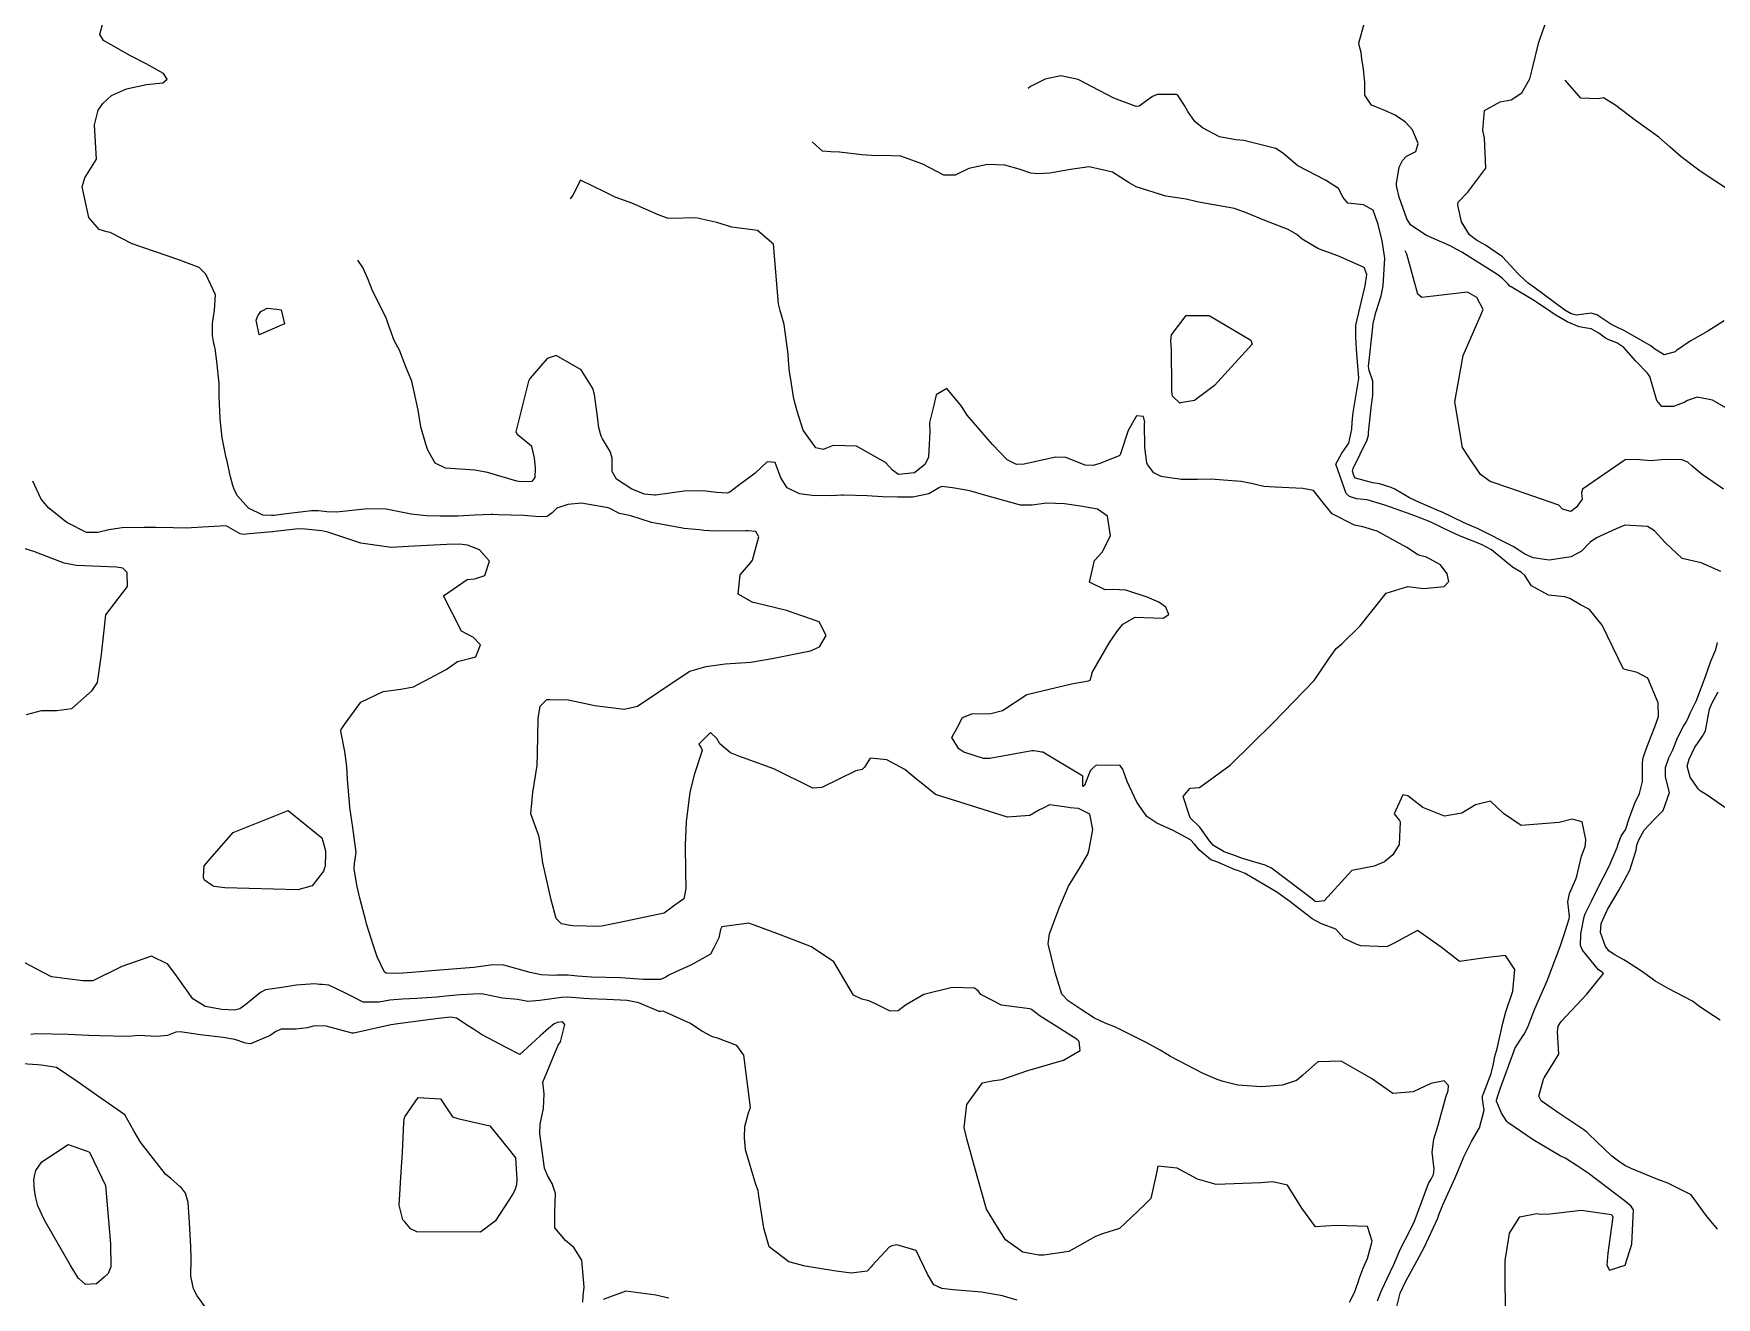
# Model space of a CAD drawing. Header units: feet. Extents: x 1313709 to 1317500, y 405869 to 411659.
# Drawn here: x 1315353 to 1315875, y 410313 to 410706 of the extents above; entities that cross this region are included whole.
import ezdxf

# ---------------------------------------------------------------- set-up
doc = ezdxf.new("R2010")
doc.units = ezdxf.units.FT
doc.layers.add('C-TOPO-MAJR', color=32, linetype='CONTINUOUS')

msp = doc.modelspace()

# ---------------------------------------------------------------- linework, layer by layer
at = {"layer": 'C-TOPO-MAJR'}
for points in [[(1315517.34, 410429.3), (1315516.74, 410429.42), (1315515.04, 410431.04), (1315513.55, 410436.86), (1315510.96, 410448.36), (1315509.94, 410455.75), (1315509.68, 410456.65), (1315507.21, 410463.56), (1315507.85, 410470.17), (1315509.15, 410478.47), (1315509.25, 410482.23), (1315509.44, 410493.09), (1315510.1, 410496.98), (1315512.19, 410499.05), (1315513.06, 410499.03), (1315514.41, 410498.91), (1315518.42, 410499.01), (1315527.11, 410497.1), (1315536.12, 410495.96), (1315540.32, 410496.98), (1315553.89, 410506.07), (1315556.57, 410507.75), (1315561.64, 410509.24), (1315567.52, 410510.07), (1315575.46, 410510.58), (1315582.15, 410511.74), (1315593.97, 410514.15), (1315596.79, 410515.34), (1315598.86, 410518.83), (1315596.66, 410523.1), (1315586.58, 410526.64), (1315576.72, 410529.01), (1315576.11, 410529.15), (1315571.58, 410531.71), (1315572.16, 410537.65), (1315575.53, 410541.52), (1315576, 410542.23), (1315577.98, 410549.46), (1315576.99, 410551.1), (1315574.66, 410551.39), (1315573.96, 410551.37), (1315564.59, 410551.2), (1315560.86, 410551.42), (1315559.56, 410551.64), (1315554.65, 410552.09), (1315554.28, 410552.12), (1315544.66, 410553.91), (1315538.25, 410555.99), (1315535.74, 410556.48), (1315534.71, 410556.76), (1315531.49, 410558.36), (1315531.22, 410558.46), (1315522.88, 410559.9), (1315518.73, 410559.51), (1315515.29, 410558.4), (1315513.83, 410556.96), (1315512.28, 410555.76), (1315510.01, 410555.65), (1315504.98, 410556.08), (1315497.07, 410556.28), (1315495.48, 410556.37), (1315494.98, 410556.4), (1315489.8, 410556.17), (1315484.54, 410555.92), (1315478.98, 410555.85), (1315474.83, 410555.96), (1315470.08, 410556.53), (1315462.34, 410558.05), (1315456.55, 410558.17), (1315446.85, 410557.13), (1315443.94, 410557.2), (1315441.27, 410557.56), (1315439.1, 410557.58), (1315431.41, 410556.65), (1315429.73, 410556.4), (1315427.58, 410556.13), (1315426.74, 410556.07), (1315424.03, 410556.21), (1315419.63, 410558.41), (1315416.19, 410562.25), (1315415.2, 410563.96), (1315414.67, 410565.37), (1315413.98, 410568.12), (1315412.86, 410573.34), (1315412.7, 410574.04), (1315411.37, 410580.22), (1315410.74, 410586.14), (1315410.49, 410593.18), (1315410.46, 410596.35), (1315410.43, 410597.02), (1315409.76, 410603.91), (1315409.28, 410607.9), (1315409.05, 410608.78), (1315408.84, 410609.47), (1315408.45, 410611.96), (1315408.44, 410615.64), (1315409.01, 410619.86), (1315409.29, 410624.6), (1315406.3, 410631.03), (1315404.24, 410633.02), (1315397.68, 410635.53), (1315383.45, 410640.43), (1315376.64, 410643.91), (1315375.64, 410644.11), (1315373.24, 410644.85), (1315370.02, 410648.57), (1315368, 410658.14), (1315368.82, 410660.86), (1315372.42, 410666.64), (1315371.82, 410677.36), (1315372.92, 410681.86), (1315374.4, 410683.91), (1315377.07, 410686.4), (1315381.73, 410688.54), (1315387.91, 410689.9), (1315393.01, 410690.38), (1315394.32, 410691.49), (1315393.24, 410693.27), (1315387.83, 410696.31), (1315383.01, 410698.74), (1315376.99, 410702.21), (1315374.57, 410703.56), (1315373.47, 410705.41), (1315375.81, 410714.25)], [(1315886.02, 410584.95), (1315873.97, 410591.94), (1315869.17, 410592.87), (1315866.17, 410591.76), (1315865.35, 410591.32), (1315861.88, 410589.96), (1315858.17, 410589.93), (1315856.63, 410591.81), (1315854.54, 410599.24), (1315853.72, 410600.31), (1315850.14, 410604.03), (1315846.46, 410608.25), (1315844.26, 410609.73), (1315841.81, 410610.64), (1315840.69, 410611.12), (1315838.63, 410612.64), (1315836.29, 410614.07), (1315834.27, 410614.39), (1315832.6, 410614.69), (1315828.8, 410616.2), (1315824.77, 410618.58), (1315822.71, 410619.99), (1315818.16, 410622.99), (1315811.41, 410627.07), (1315811.08, 410627.31), (1315810.39, 410628.01), (1315808.79, 410629.69), (1315807.04, 410631.01), (1315796.1, 410637.81), (1315792.48, 410639.81), (1315789.89, 410640.96), (1315785.14, 410643.04), (1315780.3, 410646.16), (1315779.05, 410648.18), (1315776.7, 410654.93), (1315776, 410657.95), (1315775.91, 410658.52), (1315775.84, 410659.18), (1315776.67, 410664.18), (1315777.72, 410666.28), (1315778.92, 410667.64), (1315781.83, 410669.05), (1315782.6, 410671.51), (1315780.83, 410675.82), (1315778.69, 410678.18), (1315775.49, 410680.32), (1315772.2, 410681.82), (1315768.14, 410683.45), (1315765.99, 410686.52), (1315766.07, 410690.51), (1315765.67, 410694.62), (1315765.09, 410697.82), (1315764.9, 410699.79), (1315764.36, 410701.68), (1315764.21, 410702.71), (1315767.69, 410715.55)], [(1315877.53, 410616.52), (1315872.46, 410613.32), (1315866.97, 410610.21), (1315862.8, 410607.27), (1315862.36, 410606.9), (1315858.91, 410605.95), (1315856.08, 410607.72), (1315854.78, 410608.74), (1315846.59, 410613.42), (1315844.25, 410614.55), (1315842.43, 410615.49), (1315838.07, 410618.35), (1315836.26, 410618.9), (1315831.7, 410618.3), (1315830.12, 410618.65), (1315828.12, 410619.85), (1315818.46, 410626.93), (1315816.7, 410628.24), (1315815.78, 410628.98), (1315813.67, 410631.14), (1315808.72, 410636.35), (1315803.48, 410640), (1315800.69, 410641.57), (1315798.54, 410643.21), (1315795.99, 410647.22), (1315794.87, 410652.4), (1315795.05, 410653.32), (1315797.97, 410656.41), (1315803.59, 410663.85), (1315803.17, 410673.28), (1315802.62, 410675.59), (1315803.15, 410681.76), (1315808.02, 410684.43), (1315811.46, 410685.11), (1315814.8, 410687.27), (1315817.22, 410691.65), (1315818.04, 410694.95), (1315820.03, 410703.03), (1315822.33, 410709.38)], [(1315876.48, 410538.69), (1315870.44, 410541.37), (1315864.55, 410542.76), (1315859.22, 410547.71), (1315855.96, 410551.36), (1315853.74, 410552.68), (1315846.74, 410553.1), (1315844.06, 410551.98), (1315837.96, 410549.17), (1315836.01, 410547.84), (1315833.28, 410545.07), (1315830.08, 410543.28), (1315823.26, 410542.29), (1315818.3, 410542.99), (1315815.72, 410544.09), (1315814.77, 410544.7), (1315812.12, 410546.44), (1315801.17, 410551.98), (1315798.48, 410553.14), (1315796.62, 410553.96), (1315789.99, 410557.09), (1315789.17, 410557.47), (1315783.05, 410560.18), (1315779.86, 410561.61), (1315778.11, 410562.6), (1315775.38, 410564.25), (1315774.25, 410564.8), (1315770.54, 410565.91), (1315768.5, 410566.25), (1315763.15, 410567.73), (1315762.74, 410568.19), (1315762.17, 410569.88), (1315762.4, 410570.66), (1315766.75, 410579.6), (1315767.14, 410581.07), (1315767.21, 410581.81), (1315767.99, 410589.64), (1315768.54, 410593.33), (1315768.48, 410597.78), (1315767.39, 410601.09), (1315767.14, 410602.37), (1315768.48, 410614.58), (1315768.64, 410615.84), (1315769.53, 410619.44), (1315771.08, 410624.3), (1315771.74, 410627.37), (1315772.25, 410635.93), (1315771.46, 410641.32), (1315770.22, 410646.44), (1315768.6, 410650.88), (1315765.6, 410652.48), (1315760.77, 410653.01), (1315759.36, 410654.79), (1315757.86, 410657.58), (1315753.84, 410660.22), (1315745.23, 410664.64), (1315740.52, 410668.66), (1315738.45, 410669.99), (1315728.51, 410672.5), (1315726, 410672.69), (1315720.96, 410673.6), (1315715.69, 410676.4), (1315713.31, 410678.41), (1315711.08, 410681.49), (1315710.06, 410683.36), (1315708.14, 410686.31), (1315707.6, 410686.72), (1315701.64, 410686.72), (1315700.11, 410686.12), (1315695.97, 410683.15), (1315695.07, 410682.99), (1315688.16, 410685.66), (1315679.25, 410690.3), (1315677.04, 410691.38), (1315671.72, 410692.51), (1315666.88, 410691.52), (1315662.27, 410689.21), (1315661.57, 410688.63)], [(1315879.17, 410656.95), (1315870.09, 410663.01), (1315864.2, 410667.42), (1315860.82, 410670.41), (1315857.26, 410673.53), (1315850.02, 410678.64), (1315843.95, 410683.32), (1315840.14, 410685.69), (1315838.43, 410685.43), (1315833.11, 410685.65), (1315828.2, 410691.25)], [(1315875.46, 410334.67), (1315871.96, 410338.9), (1315867.27, 410345.23), (1315860.05, 410348.92), (1315857.02, 410350.04), (1315848.74, 410353.4), (1315846.78, 410354.38), (1315844.74, 410355.72), (1315842.7, 410357.29), (1315835.47, 410364.25), (1315835.07, 410364.62), (1315834.01, 410365.45), (1315826.25, 410370.6), (1315820.8, 410374.41), (1315820.09, 410375.92), (1315821.46, 410381.15), (1315821.73, 410381.57), (1315826.27, 410388.91), (1315825.79, 410395.84), (1315825.99, 410397.66), (1315826.92, 410399.03), (1315834.92, 410407.57), (1315840.12, 410413.92), (1315839.65, 410414.42), (1315838.58, 410415.14), (1315833.61, 410421.25), (1315833.02, 410422.7), (1315833.08, 410426.29), (1315834.13, 410431.57), (1315834.46, 410432.49), (1315836.5, 410436.66), (1315839.54, 410442.68), (1315840.03, 410443.63), (1315841.85, 410447.3), (1315844.3, 410453.06), (1315844.69, 410454.19), (1315845.58, 410456.59), (1315845.94, 410457.13), (1315846.89, 410458.5), (1315848.21, 410462.33), (1315849.87, 410466.82), (1315851.25, 410469.83), (1315852.23, 410473.5), (1315852.22, 410479.06), (1315852.36, 410480.5), (1315852.66, 410481.48), (1315853.73, 410484.7), (1315856.08, 410490.52), (1315857.19, 410493.71), (1315857.05, 410497.92), (1315853.82, 410505.59), (1315850.51, 410507.41), (1315846.28, 410508.43), (1315839.74, 410522.1), (1315835.76, 410526.92), (1315833.02, 410528.39), (1315829.69, 410530.39), (1315828.06, 410530.89), (1315823.01, 410531.33), (1315817.74, 410534.32), (1315815.72, 410537.51), (1315814.71, 410538.42), (1315811.84, 410540.03), (1315805.3, 410545.42), (1315802.27, 410547.13), (1315795.44, 410549.81), (1315790.77, 410551.94), (1315788.9, 410552.87), (1315786.5, 410554.02), (1315784.29, 410554.98), (1315780.42, 410556.44), (1315775.73, 410558.07), (1315772.21, 410559.33), (1315766.81, 410560.93), (1315763.47, 410561.28), (1315761.24, 410561.96), (1315760.27, 410562.95), (1315757.02, 410572.08), (1315758.95, 410575.46), (1315761.09, 410578.52), (1315761.98, 410582.86), (1315762.14, 410585.08), (1315762.42, 410588.07), (1315764.13, 410598.66), (1315764.1, 410600.15), (1315763.92, 410601.25), (1315763.43, 410607.74), (1315763.22, 410611.46), (1315763.21, 410615.13), (1315765.97, 410626.56), (1315766.19, 410627.34), (1315766.69, 410630.9), (1315765.86, 410633.04), (1315757.65, 410636.69), (1315751.64, 410638.83), (1315746.63, 410641.86), (1315744.9, 410643.31), (1315742.24, 410644.83), (1315734.98, 410647.69), (1315729.53, 410649.92), (1315725.56, 410651.39), (1315715.06, 410653.25), (1315714.04, 410653.47), (1315710.61, 410654.23), (1315704.32, 410655.16), (1315695.11, 410658.1), (1315692.94, 410659.33), (1315687.73, 410662.69), (1315680.47, 410664.32), (1315674.7, 410663.45), (1315668.24, 410662.29), (1315664.55, 410662.11), (1315662.35, 410662.38), (1315658.73, 410663.63), (1315654.34, 410664.83), (1315648.9, 410664.99), (1315643.14, 410663.78), (1315638.9, 410661.77), (1315635.42, 410661.68), (1315628.86, 410665.14), (1315622.02, 410667.58), (1315616.15, 410667.85), (1315614.35, 410667.77), (1315609.95, 410668.03), (1315602.95, 410668.83), (1315600.32, 410668.92), (1315597.7, 410669.2), (1315594.49, 410672.07)], [(1315711.77, 410471.41), (1315711.81, 410471.45), (1315714.72, 410471.65), (1315724.21, 410478.65), (1315737.57, 410491.76), (1315750.36, 410504.9), (1315755.08, 410511.88), (1315757.15, 410514.86), (1315758.88, 410516.27), (1315764.54, 410521.83), (1315772.7, 410531.95), (1315779.39, 410534.05), (1315784.31, 410533.48), (1315790.62, 410534.07), (1315792.12, 410535.61), (1315791.59, 410537.96), (1315789.56, 410540.84), (1315785.13, 410543.18), (1315783.14, 410543.65), (1315782.37, 410543.97), (1315779.07, 410546.17), (1315769.9, 410551.19), (1315765.4, 410552.55), (1315762.88, 410553.14), (1315755.93, 410556.67), (1315753.2, 410559.96), (1315750.07, 410563.88), (1315746.8, 410564.45), (1315738.24, 410564.91), (1315734.7, 410565.13), (1315732.07, 410565.73), (1315731.33, 410565.97), (1315727.62, 410566.61), (1315722.14, 410567.07), (1315718.3, 410567.42), (1315714.12, 410567.29), (1315709.06, 410567.31), (1315708.47, 410567.38), (1315704.78, 410567.86), (1315702.79, 410568.18), (1315700.6, 410569.31), (1315698.59, 410571.96), (1315698.42, 410572.42), (1315697.8, 410577.16), (1315697.7, 410584.78), (1315697.71, 410585.09), (1315697.3, 410586.8), (1315695.17, 410587.04), (1315692.59, 410582.47), (1315690.14, 410574.88), (1315689.82, 410574.62), (1315683.79, 410572.27), (1315681.72, 410571.6), (1315679.29, 410571.73), (1315673.22, 410574.13), (1315670, 410574.24), (1315660.36, 410572.05), (1315657.91, 410571.98), (1315655.06, 410573.39), (1315650.52, 410578.14), (1315642.62, 410587.24), (1315640.85, 410589.99), (1315636.34, 410595.52), (1315633.05, 410593.5), (1315632.75, 410592.6), (1315632.23, 410590.31), (1315630.95, 410584.92), (1315631.04, 410582.08), (1315630.57, 410574.3), (1315630.41, 410573.67), (1315629.48, 410571.96), (1315626.23, 410569.34), (1315621.26, 410568.81), (1315619.5, 410570.14), (1315617.31, 410572.58), (1315608.29, 410577.66), (1315601.02, 410577.85), (1315597.9, 410576.59), (1315595.61, 410577.05), (1315591.71, 410582.58), (1315589.85, 410588.44), (1315589.21, 410590.75), (1315588.73, 410592.94), (1315587.86, 410598.28), (1315587.48, 410600.73), (1315587.22, 410604.25), (1315587.09, 410606.2), (1315585.84, 410615.4), (1315584.62, 410619.71), (1315584.03, 410621.82), (1315582.55, 410640.3), (1315577.52, 410644.57), (1315569.59, 410645.6), (1315564.91, 410647.03), (1315558.44, 410648.53), (1315550.7, 410648.25), (1315549.59, 410648.38), (1315547, 410649.32), (1315538.57, 410653.06), (1315533.37, 410654.91), (1315530.24, 410656.46), (1315522.66, 410660.16), (1315520.21, 410655.52), (1315519.37, 410654.35)], [(1315787.22, 410624.13), (1315783.7, 410623.72), (1315782.5, 410624.75), (1315779.09, 410637.18), (1315778.58, 410638.19)], [(1315507.44, 410577.52), (1315508.27, 410573.95), (1315508.5, 410570.75), (1315508.46, 410567.88), (1315507.52, 410566.65), (1315504.06, 410566.54), (1315502.87, 410566.77), (1315493.73, 410569.43), (1315489.78, 410570.14), (1315480.69, 410570.83), (1315477.53, 410572.31), (1315475.23, 410576.42), (1315474.61, 410578.29), (1315473.1, 410583.61), (1315472.19, 410588.82), (1315470.29, 410597.82), (1315469.15, 410600.43), (1315468.37, 410602.25), (1315466.41, 410607.45), (1315464.78, 410610.44), (1315463, 410615.25), (1315462.44, 410617.12), (1315458, 410626.12), (1315456.67, 410629.29), (1315455.11, 410633.04), (1315453.56, 410635.33)], [(1315802.2, 410618.76), (1315802.76, 410620.06), (1315800.77, 410623.75), (1315797.92, 410625.37), (1315787.22, 410624.13)], [(1315429.75, 410619.97), (1315430.76, 410615.62), (1315422.88, 410612.21), (1315421.92, 410616.7), (1315422.49, 410618.11), (1315423.38, 410619.36), (1315424.01, 410619.71)], [(1315424.01, 410619.71), (1315425.39, 410620.46), (1315428.33, 410620.13)], [(1315428.33, 410620.13), (1315429.75, 410619.97)], [(1315706.01, 410612.19), (1315710.56, 410618.18), (1315710.82, 410618.18)], [(1315710.82, 410618.18), (1315717.73, 410618.22), (1315730.67, 410610.48), (1315731.07, 410609.29), (1315719.38, 410596.45), (1315713.22, 410591.82), (1315708.87, 410591.04)], [(1315798.1, 410574.52), (1315796.33, 410577.17), (1315794.01, 410591.33), (1315796.59, 410605.76), (1315802.2, 410618.76)], [(1315708.87, 410591.04), (1315708.63, 410591), (1315706.34, 410593.13), (1315706.1, 410594.59), (1315706.1, 410595.15), (1315706.1, 410595.94), (1315706.07, 410607.58), (1315705.87, 410610.33), (1315706.01, 410612.19)], [(1315510.3, 410602.56), (1315506.95, 410598.68), (1315506.51, 410597.81), (1315502.5, 410582.08), (1315502.92, 410581.39), (1315507.4, 410577.72), (1315507.44, 410577.52)], [(1315639.59, 410490.37), (1315641.17, 410493.38), (1315644.08, 410494.58), (1315649.92, 410494.64), (1315653.62, 410495.59), (1315661.13, 410500.6), (1315674.96, 410503.82), (1315680.27, 410504.76), (1315680.79, 410505.05), (1315681.28, 410506.69), (1315681.45, 410507.35), (1315686.77, 410516.66), (1315689.03, 410519.95), (1315690.97, 410522.42), (1315694.75, 410524.58), (1315700.45, 410524.3), (1315703.45, 410524.2), (1315705.26, 410525.38), (1315704.25, 410527.68), (1315702.06, 410529.23), (1315698.46, 410530.73), (1315691.84, 410532.92), (1315687.91, 410533.12), (1315685.48, 410532.99), (1315680.61, 410535.43), (1315682.19, 410542.1), (1315684.47, 410544.75), (1315687.07, 410549.83), (1315686.17, 410555.92), (1315683.06, 410558.04), (1315677.79, 410559.03), (1315672.8, 410559.7), (1315667.29, 410559.98), (1315662.84, 410559.29), (1315659.19, 410559.3), (1315647.72, 410562.52), (1315643.47, 410563.78), (1315638.08, 410564.72), (1315634.72, 410565.07), (1315634.05, 410564.79), (1315630.72, 410562.87), (1315625.8, 410561.84), (1315625.09, 410561.82), (1315621.14, 410561.8), (1315616.31, 410561.9), (1315611.62, 410562.18), (1315604.27, 410562.4), (1315603.66, 410562.39), (1315600.53, 410562.23), (1315594.48, 410562.28), (1315590.56, 410562.85), (1315586.73, 410564.64), (1315584.76, 410567.8), (1315583.03, 410572.52), (1315580.51, 410572.75), (1315576.82, 410569.22), (1315571.62, 410565.39), (1315568.99, 410563.36), (1315568.18, 410563.08), (1315564.79, 410563.25), (1315560.7, 410563.75), (1315554.75, 410563.7), (1315545.89, 410562.4), (1315545.58, 410562.37), (1315542.48, 410562.72), (1315538.55, 410564.32), (1315533.84, 410567.34), (1315532.43, 410569.72), (1315532.41, 410573.97), (1315531.84, 410576.01), (1315529.4, 410579.93), (1315529.05, 410580.68), (1315528.36, 410583.33), (1315527.95, 410585.95), (1315526.94, 410593.64), (1315526.43, 410595.47), (1315522.87, 410601.28), (1315515.03, 410605.79), (1315512.29, 410604.87), (1315510.3, 410602.56)], [(1315877.38, 410564.28), (1315870.72, 410568.85), (1315867.66, 410571.42), (1315866.28, 410572.63), (1315864.41, 410573.41), (1315859.19, 410573.46), (1315854.8, 410573.05), (1315850.26, 410573.48), (1315846.87, 410573.38), (1315833.55, 410564.25), (1315833.32, 410563.2), (1315833.44, 410561.12), (1315831.76, 410558.67), (1315829.93, 410557.39), (1315827.34, 410558.04), (1315826.26, 410559.33), (1315810.71, 410564.67), (1315804.96, 410566.61), (1315801.92, 410568.81), (1315798.1, 410574.52)], [(1315552.43, 410414.56), (1315549.79, 410413.38), (1315549.09, 410412.84), (1315547.49, 410412.1), (1315542.18, 410412.13), (1315535.03, 410412.61), (1315525.99, 410412.81), (1315521.71, 410413.11), (1315518.74, 410413.47), (1315515.26, 410413.43), (1315514.44, 410413.37), (1315510.45, 410413.5), (1315506.95, 410414.32), (1315498.86, 410416.5), (1315495.45, 410416.62), (1315490.25, 410415.95), (1315489.52, 410415.87), (1315485.5, 410415.49), (1315481.61, 410415.19), (1315477.6, 410414.89), (1315470.3, 410414.24), (1315466.03, 410414), (1315462.3, 410414.04), (1315461.74, 410414.38), (1315459.54, 410419.11), (1315458.32, 410422.88), (1315456.22, 410429.36), (1315455.88, 410430.72), (1315455.59, 410431.9), (1315454.15, 410437.31), (1315453.19, 410441.43), (1315452.35, 410446.42), (1315452.53, 410448.14), (1315452.99, 410451.56), (1315452.01, 410459.32), (1315451.04, 410465.5), (1315451.01, 410465.82), (1315450.33, 410474.21), (1315450.07, 410478.22), (1315449.48, 410482.83), (1315448.28, 410489.15), (1315448.38, 410489.69), (1315449.38, 410491.19), (1315454.44, 410498.16), (1315461.35, 410501.45), (1315466.91, 410502.19), (1315470.81, 410502.98), (1315480.92, 410508.3), (1315484.46, 410510.81), (1315488.14, 410511.7), (1315490.11, 410512.27), (1315491.6, 410515.97), (1315489.37, 410518.26), (1315485.66, 410520.18), (1315480.06, 410531.16), (1315487.47, 410536.24), (1315489.84, 410536.48), (1315492.98, 410537.44), (1315494.4, 410541.94), (1315491.23, 410545.49), (1315487.54, 410546.86), (1315485.04, 410547.16), (1315481.18, 410547.11), (1315469.16, 410546.45), (1315463.85, 410546.22), (1315454.42, 410547.53), (1315444.17, 410550.96), (1315442.35, 410551.39), (1315436.09, 410551.95), (1315434.14, 410551.87), (1315427.8, 410551.14), (1315427.17, 410551.07), (1315426.92, 410551.05), (1315423.42, 410550.71), (1315419.8, 410550.41), (1315418.13, 410550.24), (1315416.99, 410550.43), (1315412.63, 410552.93), (1315405.27, 410552.45), (1315400.23, 410552.12), (1315396.18, 410552.32), (1315390.81, 410552.42), (1315387.17, 410552.4), (1315380.38, 410552.28), (1315376.21, 410551.63), (1315372.79, 410550.81), (1315369.29, 410550.78), (1315363.2, 410553.91), (1315357.62, 410558.36), (1315355.28, 410561.13), (1315352.6, 410566.77)], [(1315350.71, 410494.39), (1315355.34, 410495.59), (1315360.09, 410495.62), (1315364.73, 410496.23), (1315371.05, 410501.77), (1315372.71, 410504.23), (1315374, 410512.98), (1315375.3, 410525.27), (1315382, 410534.1), (1315381.97, 410538.37), (1315380.62, 410539.71), (1315378.6, 410540.02), (1315366.25, 410540.55), (1315362.39, 410541.31), (1315353, 410544.88), (1315349.2, 410546.1)], [(1315876.34, 410399.5), (1315872.14, 410402.13), (1315869.58, 410403.93), (1315869.1, 410404.33), (1315867.73, 410405.34), (1315860.17, 410409.36), (1315856.57, 410411.36), (1315856.15, 410411.63), (1315855.22, 410412.31), (1315851.93, 410414.72), (1315846.89, 410417.92), (1315846.4, 410418.21), (1315843.62, 410419.8), (1315841.84, 410420.92), (1315840.68, 410422.34), (1315839.19, 410426.69), (1315839.35, 410429.48), (1315841.39, 410433.83), (1315844.98, 410439.96), (1315848.25, 410446.02), (1315850.2, 410452.26), (1315850.48, 410453.81), (1315851.07, 410455.48), (1315852.72, 410458.42), (1315855.73, 410461.63), (1315858.63, 410464.6), (1315860.63, 410470.09), (1315859.3, 410474.99), (1315859.31, 410477.92), (1315860.37, 410480.86), (1315861.59, 410483.36), (1315863.1, 410487.08), (1315864.96, 410490.77), (1315865.51, 410491.63), (1315866.14, 410492.84), (1315867.14, 410495.01), (1315868.95, 410498.73), (1315871.83, 410506.43), (1315873.46, 410510.88), (1315874.97, 410514.47), (1315875.46, 410516.69)], [(1315877.79, 410465.47), (1315872.57, 410469.12), (1315870.16, 410470.69), (1315869.48, 410471.31), (1315867, 410474.91), (1315866.12, 410478.34), (1315866.69, 410480.47), (1315868.3, 410483.98), (1315870.88, 410487.63), (1315871.72, 410489.24), (1315872.99, 410495.95), (1315873.7, 410497.73), (1315875.66, 410501.39)], [(1315573.21, 410480.87), (1315572.27, 410481.17), (1315569.2, 410482.41), (1315565.82, 410485.27), (1315564.94, 410486.91), (1315562.97, 410488.72), (1315559.35, 410485.11), (1315560.17, 410483.79), (1315560.33, 410483.12), (1315558.01, 410475.88), (1315556.54, 410470.25), (1315555.44, 410461.05), (1315555.07, 410453.93), (1315555.21, 410445.49), (1315555.33, 410440.3), (1315554.64, 410437.18), (1315551.94, 410435.18)], [(1315664.7, 410482.88), (1315663.43, 410483.1), (1315662.64, 410483.03), (1315649.63, 410480.74), (1315647.66, 410480.73), (1315641.57, 410482.64), (1315640.01, 410483.67), (1315637.91, 410487.18), (1315639.59, 410490.37)], [(1315665.74, 410482.7), (1315664.7, 410482.88)], [(1315681.71, 410477.77), (1315680.79, 410476.89), (1315679.06, 410472.27), (1315678.49, 410472.04), (1315678.53, 410475.23), (1315666.11, 410482.64), (1315665.74, 410482.7)], [(1315610.44, 410477.72), (1315610.02, 410477.29), (1315608.11, 410476.89), (1315597.51, 410471.69), (1315594.71, 410471.52), (1315582.63, 410477.44), (1315574.04, 410480.6), (1315573.21, 410480.87)], [(1315627.79, 410473.56), (1315627.63, 410473.68), (1315623.25, 410477.32), (1315617.68, 410480.3), (1315612.56, 410480.84), (1315610.75, 410478.03), (1315610.44, 410477.72)], [(1315775.96, 410310.66), (1315777.02, 410314.76), (1315778.72, 410318.49), (1315782.33, 410324.94), (1315784.42, 410328.89), (1315788.66, 410338.04), (1315789.05, 410339.05), (1315789.99, 410341.66), (1315790.21, 410342.15), (1315794, 410350.39), (1315794.88, 410352.52), (1315796.8, 410357.02), (1315799.18, 410361.84), (1315801.63, 410366.05), (1315803.04, 410371.57), (1315802.53, 410375), (1315802.58, 410375.97), (1315802.74, 410376.4), (1315805.23, 410382.95), (1315805.97, 410385.94), (1315806.41, 410388.19), (1315807.13, 410390.69), (1315808.88, 410398.6), (1315809.84, 410402.08), (1315811.92, 410408.52), (1315812.6, 410415.25), (1315809.72, 410419.5), (1315803.36, 410418.83), (1315795.46, 410417.71), (1315789.71, 410422.13), (1315782.37, 410427.31), (1315775.18, 410423.33), (1315772.85, 410422.29), (1315764.76, 410422.57), (1315763.53, 410422.96), (1315759.65, 410424.81), (1315759.47, 410424.97), (1315757.01, 410427.7), (1315752.63, 410429.37), (1315749.67, 410430.98), (1315742.77, 410436.33), (1315738.69, 410439.24), (1315728.85, 410444.97), (1315726.78, 410445.78), (1315725.77, 410446.16), (1315720.13, 410448.57), (1315718.82, 410448.99), (1315718.28, 410449.26), (1315714.85, 410452.14), (1315713.17, 410454.08), (1315711.93, 410455.41), (1315706.54, 410458.36), (1315701.44, 410460.6), (1315698.41, 410462.68), (1315695.3, 410467.14), (1315692.29, 410473.5), (1315691.14, 410476.71), (1315691.06, 410477.22), (1315690.06, 410478.52), (1315682.63, 410478.64), (1315681.71, 410477.77)], [(1315666.2, 410465.31), (1315665.06, 410464.73), (1315662.04, 410463), (1315655.15, 410462.48), (1315632.81, 410469.47), (1315627.79, 410473.56)], [(1315711.62, 410462.91), (1315709.64, 410468.92), (1315711.77, 410471.41)], [(1315769.92, 410312.43), (1315770.99, 410315.11), (1315771.42, 410316.01), (1315772.99, 410319.29), (1315774.99, 410323.64), (1315777.14, 410328.48), (1315779.86, 410333.85), (1315781.47, 410337.12), (1315782.71, 410340.37), (1315785.75, 410348.78), (1315786.58, 410350.12), (1315787.4, 410351.55), (1315787.57, 410353.2), (1315786.92, 410358.48), (1315787.48, 410362.54), (1315788.84, 410366.93), (1315791.2, 410375.58), (1315791.81, 410377.35), (1315791.89, 410377.57), (1315791.97, 410379.17), (1315790.7, 410380.63), (1315786.56, 410379.83), (1315781.08, 410377.29), (1315774.68, 410376.75), (1315768.09, 410381.33), (1315758.72, 410386.76), (1315751.49, 410386.51), (1315746.82, 410382.46), (1315744.8, 410380.75), (1315740.45, 410379.3), (1315733.99, 410378.8), (1315726.64, 410379.28), (1315722.04, 410380.5), (1315720.23, 410381.12), (1315715.82, 410382.97), (1315705.76, 410388.23), (1315704.94, 410388.72), (1315702.53, 410390.18), (1315698.2, 410392.52), (1315688.64, 410397.28), (1315685.46, 410398.52), (1315682.1, 410400.14), (1315678, 410402.82), (1315673.96, 410405.52), (1315672.01, 410407.59), (1315669.94, 410414.3), (1315667.8, 410423.14), (1315668.13, 410426.32), (1315671.27, 410434.54), (1315674.12, 410441.04), (1315677.64, 410446.72), (1315680.04, 410451.04), (1315680.47, 410452.49), (1315681.64, 410458.68), (1315680.74, 410463.39), (1315677.21, 410465.19), (1315674.57, 410465.33), (1315673.45, 410465.62), (1315668.15, 410466.31), (1315666.2, 410465.31)], [(1315810.65, 410331.36), (1315810.98, 410333.35), (1315814.19, 410338.45), (1315819.44, 410339.46), (1315820.55, 410339.24), (1315823.5, 410339.38), (1315833.14, 410340.48), (1315842.57, 410339.14), (1315843.05, 410338.44), (1315841.46, 410327.17), (1315841.16, 410323.4), (1315841.99, 410321.89), (1315846.81, 410323.5), (1315848.93, 410329.98), (1315849.39, 410340.64), (1315848.57, 410341.9), (1315847.76, 410342.53), (1315846.49, 410343.48), (1315835.31, 410351.95), (1315831.91, 410354.28), (1315828.74, 410356.37), (1315828.25, 410356.63), (1315826.7, 410357.34), (1315818.25, 410362.33), (1315810.47, 410367.72), (1315810.09, 410368.07), (1315808.47, 410370.57), (1315806.94, 410374.32), (1315806.93, 410374.63), (1315807.32, 410376.01), (1315808.06, 410378.13), (1315812.23, 410389.76), (1315812.63, 410390.66), (1315815.21, 410394.68), (1315815.62, 410395.28), (1315816.77, 410397.57), (1315818.1, 410401.12), (1315818.85, 410403), (1315822.65, 410411.73), (1315826.63, 410422.36), (1315828.04, 410426.37), (1315829.49, 410430.97), (1315829.57, 410431.79), (1315829.04, 410436.21), (1315829.56, 410438.81), (1315831.52, 410443.23), (1315831.81, 410444.21), (1315833.27, 410450.36), (1315834.39, 410453.38), (1315834.57, 410454.13), (1315834.67, 410455.57), (1315833.46, 410461.04), (1315830.36, 410461.82), (1315826.34, 410460.8), (1315814.55, 410459.87), (1315809.09, 410463.61), (1315804.99, 410467.41), (1315800.37, 410466.31), (1315796.19, 410463.77), (1315790.72, 410462.79), (1315784.03, 410465.51), (1315779.39, 410469.06), (1315777.87, 410469.39), (1315775.14, 410463.54), (1315776.78, 410461.49), (1315777.04, 410461.04), (1315776.7, 410453.96), (1315774.77, 410450.77), (1315772.16, 410448.6), (1315768.97, 410447.3), (1315761.98, 410445.92), (1315753.43, 410436.47), (1315751.04, 410436.18), (1315750.66, 410436.35), (1315749.76, 410437.05), (1315737.11, 410446.62), (1315735.14, 410447.58), (1315728.07, 410449.65), (1315725.05, 410450.81), (1315723.54, 410451.36), (1315722.4, 410451.73), (1315719.08, 410453.67), (1315717.88, 410455.16), (1315714.79, 410459.35), (1315711.83, 410462.3), (1315711.62, 410462.91)], [(1315407.71, 410449.59), (1315414.86, 410457.73), (1315431.89, 410464.58)], [(1315431.89, 410464.58), (1315442.32, 410456.07), (1315442.62, 410455.01)], [(1315442.62, 410455.01), (1315443.47, 410452.07), (1315443.48, 410451.11), (1315443.35, 410447.53), (1315443.24, 410447.06)], [(1315408.35, 410441.32), (1315405.92, 410442.97), (1315405.61, 410443.8), (1315405.58, 410444.16), (1315405.79, 410447.41), (1315407.71, 410449.59)], [(1315443.24, 410447.06), (1315442.91, 410445.7), (1315439.34, 410441.16), (1315434.87, 410439.94), (1315412.2, 410440.59), (1315408.89, 410440.94), (1315408.35, 410441.32)], [(1315551.94, 410435.18), (1315548.62, 410432.73), (1315534.26, 410429.74)], [(1315518.8, 410429.01), (1315517.34, 410429.3)], [(1315534.26, 410429.74), (1315528.57, 410428.55), (1315520.25, 410428.72), (1315518.8, 410429.01)], [(1315647.07, 410407.35), (1315646.87, 410407.45), (1315646.06, 410408.57), (1315644.88, 410409.41), (1315638.01, 410409.67), (1315629.17, 410407.49), (1315623.45, 410404.1), (1315621.21, 410402.42), (1315618.68, 410402.3), (1315614.17, 410404.52), (1315612.14, 410405.44), (1315609.94, 410406.05), (1315607.39, 410407.29), (1315601.2, 410417.59), (1315594.32, 410422.2), (1315583.5, 410426.43), (1315574.83, 410429.55), (1315566.53, 410428.45), (1315566.05, 410427.63), (1315565.69, 410425.59), (1315565.62, 410425.19), (1315563.96, 410421.92)], [(1315430.64, 410409.77), (1315424.86, 410408.85), (1315423.27, 410408.1), (1315418.77, 410404.39), (1315416.88, 410402.99), (1315415.19, 410402.58), (1315411.26, 410402.76), (1315406.14, 410403.7), (1315402.3, 410406.07), (1315397.28, 410413.21), (1315394.59, 410416.83), (1315389.44, 410419.36), (1315380.27, 410416.18), (1315371.26, 410411.74), (1315368.19, 410411.66), (1315358.46, 410412.93), (1315349.94, 410417.4)], [(1315563.96, 410421.92), (1315562.94, 410419.93), (1315556.82, 410416.54), (1315552.43, 410414.56)], [(1315441.62, 410410.58), (1315440.19, 410410.71), (1315434.42, 410410.38), (1315430.64, 410409.77)], [(1315442.43, 410410.52), (1315441.62, 410410.58)], [(1315451.78, 410406.81), (1315449.44, 410407.97), (1315444.49, 410410.34), (1315442.43, 410410.52)], [(1315658.12, 410312.62), (1315654.9, 410313.53), (1315653.6, 410313.96), (1315647.02, 410315.02), (1315638.23, 410315.84), (1315634.8, 410316.22), (1315632.3, 410317.33), (1315630.33, 410320.68), (1315626.75, 410327.95), (1315620.81, 410329.72), (1315619.22, 410329.46), (1315618.37, 410329.02), (1315613.14, 410323.33), (1315612.86, 410322.93), (1315611.56, 410321.62), (1315606.66, 410320.94), (1315601.27, 410321.73), (1315592.39, 410323.09), (1315587.32, 410324.49), (1315581.17, 410329.11), (1315579.48, 410334.95), (1315577.97, 410344.95), (1315577.87, 410345.84), (1315577.74, 410346.65), (1315577.08, 410348.53), (1315573.84, 410359.26), (1315573.53, 410363.12), (1315573.6, 410366.47), (1315574.72, 410370.76), (1315575.37, 410372.35), (1315573.31, 410388.63), (1315571.15, 410391.57), (1315565.16, 410393.94), (1315563.57, 410394.36), (1315560.28, 410396.08), (1315556.78, 410398.42), (1315548.27, 410402.23), (1315547.46, 410402.18), (1315547.01, 410402.2), (1315540.69, 410404.9), (1315537.07, 410405.62), (1315530.74, 410405.92), (1315525.32, 410406.06), (1315523.65, 410406.24), (1315518.59, 410406.64), (1315516.75, 410406.55), (1315509.97, 410405.59), (1315506.26, 410405.27), (1315505.25, 410405.44), (1315503.07, 410405.87), (1315498.4, 410406.32), (1315492.36, 410407.56), (1315491.62, 410407.64), (1315489.29, 410407.57), (1315485.36, 410407.36), (1315481.89, 410407.03), (1315478.08, 410406.65), (1315471.82, 410406.18), (1315467.25, 410405.95), (1315463.44, 410405.66), (1315460.14, 410405.12), (1315455.18, 410405.11), (1315451.78, 410406.81)], [(1315642.54, 410362.69), (1315642.17, 410364.01), (1315641.65, 410366.18), (1315642.5, 410373.29), (1315647.37, 410380.05), (1315650.35, 410380.65), (1315653.43, 410381.09), (1315661.5, 410383.89), (1315672.5, 410387.04), (1315677.74, 410390.08), (1315677.42, 410392.82), (1315676.71, 410393.51), (1315668.59, 410398.61), (1315665.27, 410400.76), (1315662.54, 410402.75), (1315662.06, 410402.96), (1315658.01, 410403.51)], [(1315658.01, 410403.51), (1315653.27, 410404.16), (1315647.07, 410407.35)], [(1315491.23, 410395.48), (1315489.4, 410396.69), (1315487.75, 410397.7), (1315484.12, 410400.15), (1315482.26, 410400.42), (1315478.52, 410400.03), (1315465.92, 410398.38), (1315463.86, 410397.99), (1315461.47, 410397.48), (1315452.29, 410395.47), (1315451.73, 410395.48), (1315443.64, 410397.66), (1315439.95, 410397.68), (1315437.94, 410397.08), (1315434.41, 410396.65), (1315429.72, 410396.7), (1315428.06, 410396.01), (1315426.29, 410394.76), (1315420.19, 410392.11), (1315418.67, 410392.31), (1315415.32, 410393.52), (1315411.69, 410394.09), (1315404.61, 410394.91), (1315398.39, 410395.88), (1315397.02, 410395.76), (1315394.41, 410394.75), (1315391.27, 410394.42), (1315385.37, 410394.68), (1315383.35, 410394.51), (1315381.83, 410394.42), (1315373.4, 410394.63), (1315370.02, 410394.77), (1315363.66, 410395.04), (1315353.36, 410395.23), (1315352.01, 410395.01)], [(1315523.33, 410311.93), (1315523.49, 410313.89), (1315523.78, 410316.62), (1315523.02, 410324.96), (1315520.53, 410328.92), (1315517.96, 410331.12), (1315514.66, 410335.07), (1315514.63, 410339.96), (1315514.91, 410345.7), (1315513.83, 410348.84), (1315512.4, 410351.29), (1315511.49, 410353.59), (1315509.96, 410364.34), (1315510.08, 410367.19), (1315511.17, 410372.02), (1315511.34, 410376.63), (1315510.89, 410380.26), (1315515.69, 410391.71), (1315516.37, 410392.78), (1315517.78, 410398.16), (1315517.07, 410399.01), (1315515.45, 410398.81), (1315514.43, 410398.31), (1315512.64, 410396.87), (1315510.1, 410394.58)], [(1315499.37, 410391.14), (1315491.9, 410395.03), (1315491.23, 410395.48)], [(1315510.1, 410394.58), (1315507.39, 410392.14)], [(1315507.39, 410392.14), (1315503.76, 410388.86), (1315499.37, 410391.14)], [(1315384.03, 410365.18), (1315381.23, 410370.09), (1315372.74, 410376.01), (1315366.46, 410380.45), (1315360.03, 410384.82), (1315355.23, 410385.53), (1315354.07, 410385.6), (1315348.04, 410386.08), (1315344.74, 410386.33), (1315342.44, 410386.26), (1315337.87, 410385.62), (1315336.67, 410385.85)], [(1315467.8, 410367.76), (1315467.85, 410368.76), (1315468.06, 410369.47), (1315472.25, 410375.5)], [(1315472.25, 410375.5), (1315479.18, 410375.04), (1315482.9, 410369.46), (1315484.57, 410368.94)], [(1315466.96, 410352.33), (1315467.33, 410358.43), (1315467.8, 410367.76)], [(1315484.57, 410368.94), (1315484.93, 410368.83), (1315494.47, 410366.7), (1315500.62, 410359.1)], [(1315386.39, 410361.19), (1315386.05, 410361.62), (1315384.03, 410365.18)], [(1315395.43, 410350.32), (1315393.79, 410351.73), (1315386.39, 410361.19)], [(1315652, 410335.29), (1315648.6, 410340.87), (1315645.75, 410351.07), (1315642.54, 410362.69)], [(1315353.27, 410351.6), (1315353.53, 410352.83), (1315355.46, 410355.54), (1315363.65, 410360.86), (1315369.2, 410358.92)], [(1315369.2, 410358.92), (1315370.26, 410358.55), (1315375.18, 410348.19), (1315376.71, 410330.05)], [(1315500.62, 410359.1), (1315502.48, 410356.79), (1315502.9, 410350.07), (1315502.78, 410348.33), (1315502.25, 410346.69), (1315501.57, 410345.55)], [(1315366.99, 410319.17), (1315366.84, 410319.3), (1315364.25, 410323.58), (1315356.28, 410337.37), (1315354.21, 410341.83), (1315353.59, 410344.33), (1315353.14, 410346.73), (1315352.93, 410349.95), (1315353.27, 410351.6)], [(1315468.05, 410336.92), (1315467.51, 410337.54), (1315466.34, 410342.08), (1315466.96, 410352.33)], [(1315761.24, 410311.93), (1315762.85, 410315.01), (1315763.95, 410318.16), (1315764.24, 410319.16), (1315765.56, 410322.56), (1315766.82, 410325.57), (1315768.3, 410330.9), (1315766.85, 410335.4), (1315757.14, 410335.71), (1315750.74, 410335.34), (1315746.46, 410341.1), (1315742.01, 410348.3), (1315737.49, 410349.28), (1315733.74, 410348.97), (1315719.86, 410348.46), (1315714.1, 410350.11), (1315707.79, 410353.52), (1315701.82, 410354.13), (1315701.26, 410351.59), (1315699.6, 410344.16), (1315697.84, 410342.37), (1315693.49, 410338.25), (1315689.95, 410334.86), (1315684.58, 410333.22), (1315682.5, 410332.38), (1315674.21, 410327.67), (1315666.46, 410326.52), (1315664.84, 410326.56), (1315659.92, 410327.53), (1315654.47, 410331.26), (1315652, 410335.29)], [(1315398.26, 410347.87), (1315395.43, 410350.32)], [(1315406.68, 410309.77), (1315403.62, 410313.96), (1315402.54, 410316.12), (1315401.65, 410320.04), (1315401.78, 410325.56), (1315401.72, 410329.19), (1315401.25, 410336.73), (1315400.81, 410342.94), (1315400.05, 410345.76), (1315398.76, 410347.45), (1315398.26, 410347.87)], [(1315501.57, 410345.55), (1315500.61, 410343.92), (1315496.18, 410337.12), (1315495.82, 410336.85)], [(1315469.69, 410335.01), (1315468.05, 410336.92)], [(1315495.82, 410336.85), (1315491.6, 410333.69), (1315471.85, 410333.84), (1315469.89, 410334.77), (1315469.69, 410335.01)], [(1315376.71, 410330.05), (1315376.89, 410322.9), (1315376.04, 410320.83), (1315374.8, 410319.74)], [(1315810.32, 410296.31), (1315809.66, 410304.81), (1315809.57, 410324.86), (1315810.65, 410331.36)], [(1315374.8, 410319.74), (1315372.36, 410317.61), (1315368.98, 410317.49), (1315366.99, 410319.17)], [(1315550.07, 410313.25), (1315546.04, 410314.14), (1315536.72, 410315.37), (1315529.7, 410312.75)]]:
    msp.add_lwpolyline(points, dxfattribs=at)

doc.saveas('drawing.dxf')
